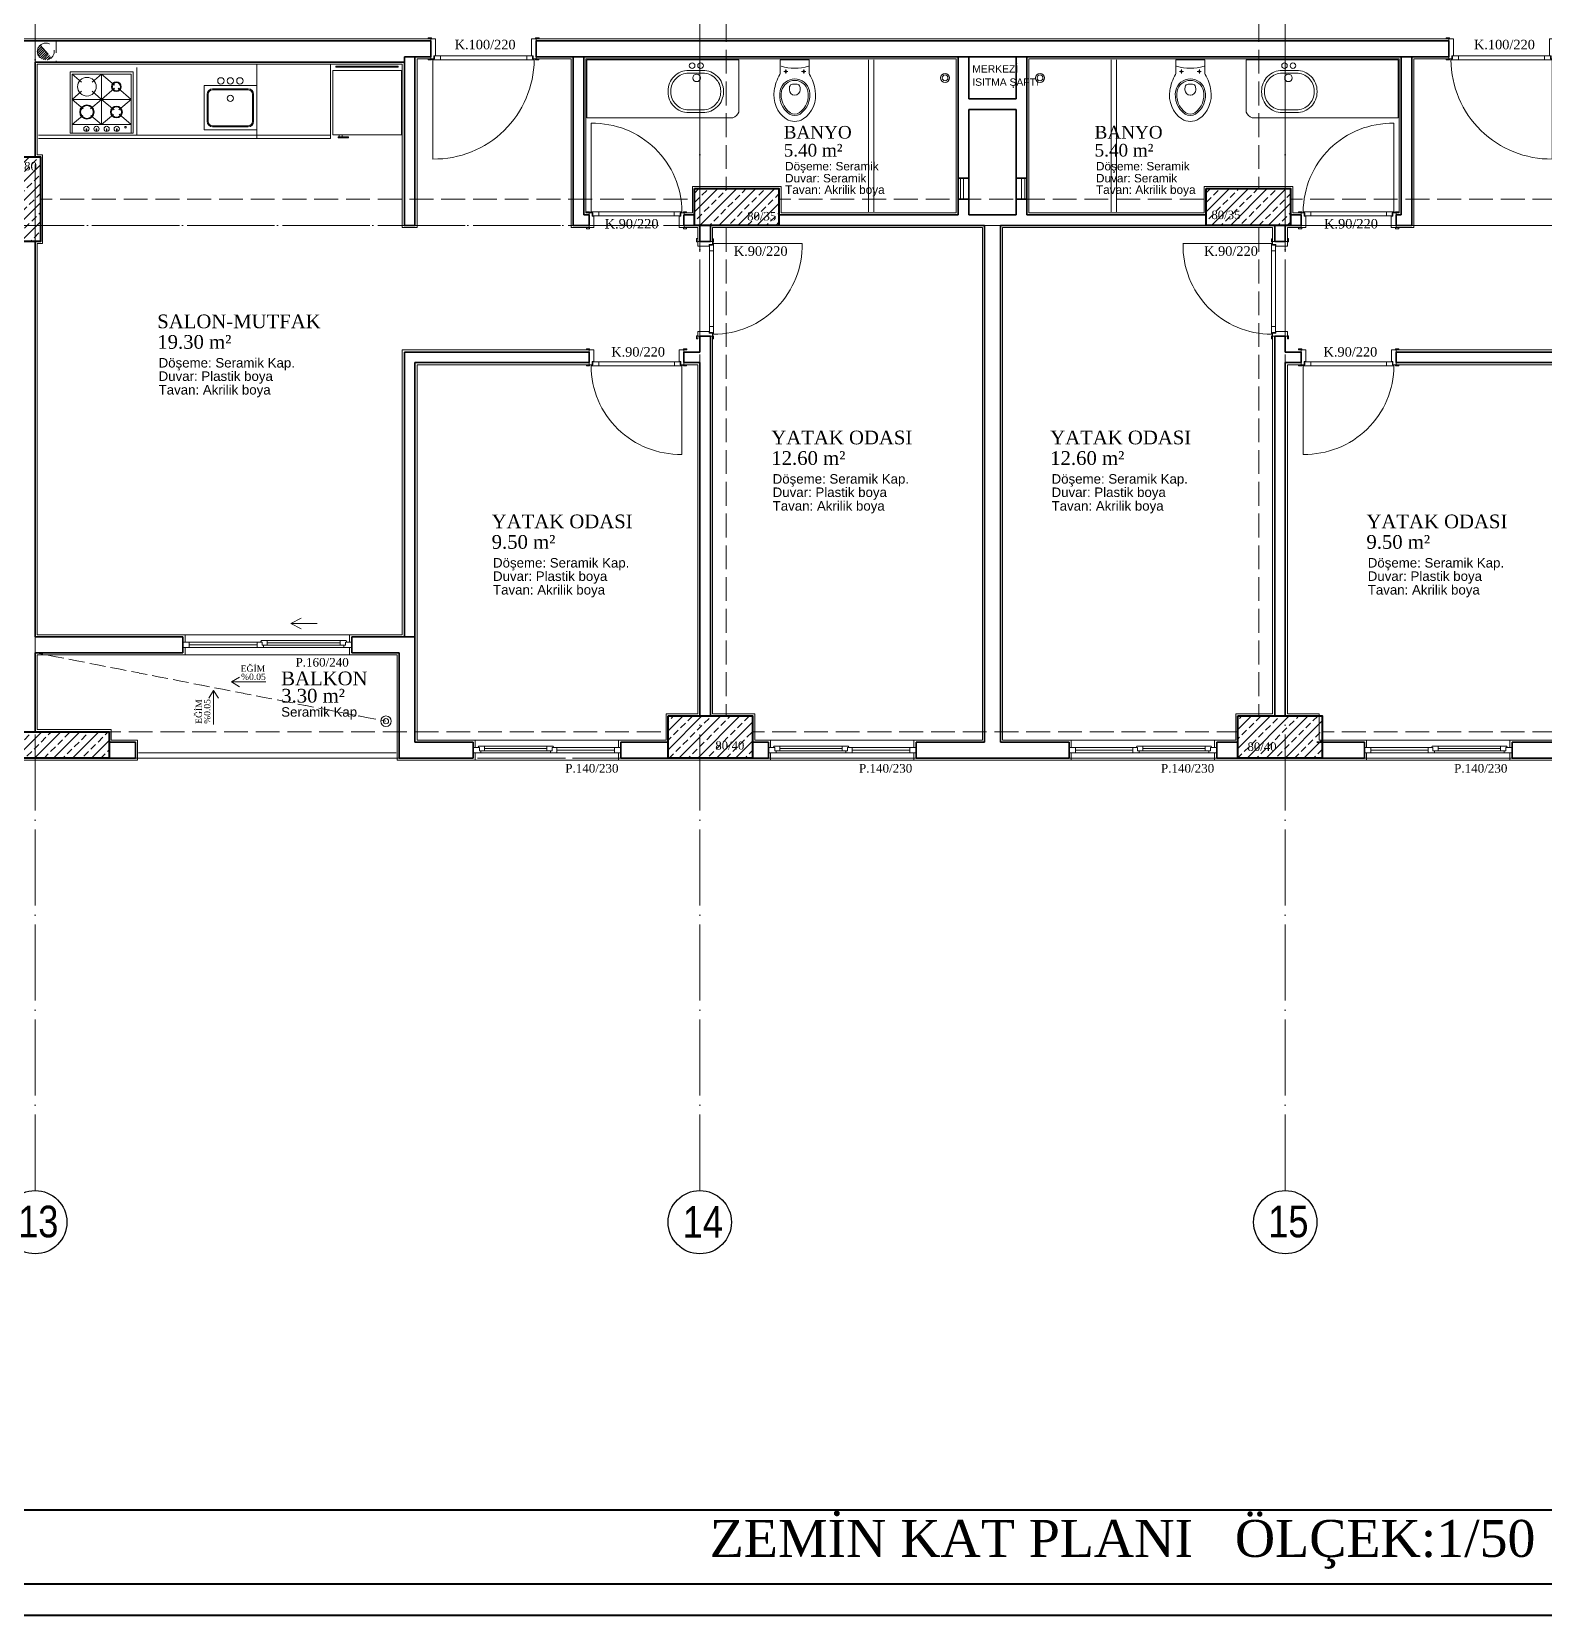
# Model space of a CAD drawing. Header units: millimetres. Extents: x 11587 to 81192, y -36083 to -25300.
# Drawn here: x 28588 to 30022, y -36083 to -34581 of the extents above; entities that cross this region are included whole.
import ezdxf

# ---------------------------------------------------------------- set-up
doc = ezdxf.new("R2010")
doc.units = ezdxf.units.MM
doc.linetypes.add('AKS', pattern=[30, 24, -3, 0, -3])
doc.linetypes.add('IZDUSUM1', pattern=[20, 7.5, -5, 7.5, 0])
for name, color, linetype, lineweight in [('rtm-aks balon', 20, 'Continuous', 25), ('rtm-aks balon yazı', 7, 'Continuous', 20), ('rtm-aks yeni', 7, 'AKS', 20), ('rtm-antet yazı-03', 233, 'Continuous', 30), ('rtm-antet-02', 140, 'Continuous', 40), ('rtm-cam', 141, 'Continuous', 9), ('rtm-duv tugla', 22, 'Continuous', 35), ('rtm-izdusum-üst ince', 8, 'IZDUSUM1', 5), ('rtm-kapı-ahsap', 35, 'Continuous', 13), ('rtm-mhl-yazı-adı', 150, 'Continuous', 30), ('rtm-mhl-yazı-m2', 7, 'Continuous', 20), ('rtm-mhl-yazı-malzeme', 253, 'Continuous', 13), ('rtm-pen-ahsap', 35, 'Continuous', 13), ('rtm-plan katmanı-05', 205, 'Continuous', 20), ('rtm-plan katmanı-07', 135, 'Continuous', 9), ('rtm-sembol ok', 7, 'Continuous', 20), ('rtm-sıva', 252, 'Continuous', 15), ('rtm-tarama-betonarme', 51, 'Continuous', 15), ('rtm-tas_betonarme', 50, 'Continuous', 40), ('rtm-tefris vitrifiye', 9, 'Continuous', 9)]:
    doc.layers.add(name, color=color, linetype=linetype, lineweight=lineweight)
doc.styles.add('A', font='times.ttf', dxfattribs={"height": 20})
doc.styles.add('AKSYAZI', font='ARIALN.TTF')
doc.styles.add('ARIAL', font='times.ttf')
doc.styles.get("Standard").update_dxf_attribs({"font": 'arial.ttf'})
doc.styles.add('VAZ-OLCU', font='times.ttf', dxfattribs={"height": 60})
pattern_1 = [(45, (1835.655, 20162.28), (-8.980256, 8.980256), []), (45, (1844.636, 20162.28), (-8.980256, 8.980256), [6.35, -3.175])]

# ---------------------------------------------------------------- blocks, each defined once
blk = doc.blocks.new('ABLOKKİRİŞ2')
at = {"layer": 'rtm-izdusum-üst ince', "ltscale": 1.5}
for points in [[(27385.5, -54892.4), (27385.5, -54482.4)], [(27410.5, -54892.4), (27410.5, -54482.4)], [(27915.5, -54892.4), (27915.5, -54482.4)], [(27940.5, -54892.4), (27940.5, -54482.4)], [(26755.5, -54862.4), (26755.5, -54512.4)], [(26760.5, -54902.4), (27380.5, -54902.4)], [(27460.5, -54902.4), (27865.5, -54902.4)], [(27945.5, -54902.4), (28565.5, -54902.4)], [(26760.5, -54927.4), (27380.5, -54927.4)], [(27385.5, -55392.4), (27385.5, -54927.4)], [(27410.5, -55392.4), (27410.5, -54927.4)], [(27460.5, -54927.4), (27865.5, -54927.4)], [(27915.5, -55392.4), (27915.5, -54927.4)], [(27940.5, -55392.4), (27940.5, -54927.4)], [(27945.5, -54927.4), (28565.5, -54927.4)], [(26755.5, -55407.4), (26755.5, -54942.4)], [(26825.5, -55407.4), (27355.5, -55407.4)], [(27435.5, -55407.4), (27895.5, -55407.4)], [(27975.5, -55407.4), (28500.5, -55407.4)], [(26825.5, -55432.4), (27355.5, -55432.4)], [(27435.5, -55432.4), (27895.5, -55432.4)], [(27975.5, -55432.4), (28500.5, -55432.4)]]:
    blk.add_lwpolyline(points, dxfattribs=at)
blk = doc.blocks.new('rty')
at = {"layer": 'rtm-kapı-ahsap'}
for p, q in [((-58244.9, -62700.3), (-58243.8, -62700.3)), ((-58244.9, -62703.4), (-58244.9, -62700.3)), ((-58243.8, -62703.4), (-58244.9, -62703.4)), ((-58243.8, -62700.3), (-58243.8, -62703.4)), ((-58243.8, -62707.4), (-58243.8, -62702.9)), ((-58229.8, -62702.9), (-58243.8, -62702.9)), ((-58232.8, -62705.9), (-58232.8, -62707.4)), ((-58229.8, -62705.9), (-58232.8, -62705.9)), ((-58229.8, -62700.4), (-58229.8, -62703.4)), ((-58228.8, -62700.4), (-58229.8, -62700.4)), ((-58229.8, -62702.9), (-58229.8, -62705.9)), ((-58229.8, -62703.4), (-58228.8, -62703.4)), ((-58229.8, -62704.9), (-58228.8, -62704.9)), ((-58229.7, -62706.4), (-58229.7, -62704.9)), ((-58228.8, -62703.4), (-58228.8, -62700.4)), ((-58228.8, -62790.9), (-58228.8, -62704.9)), ((-58144.8, -62704.9), (-58228.8, -62704.9)), ((-58232.8, -62707.4), (-58243.8, -62707.4)), ((-58232.6, -62706.4), (-58232.6, -62789.4)), ((-58232.6, -62706.4), (-58229.7, -62706.4)), ((-58228.8, -62712), (-58232.6, -62712)), ((-58243.8, -62792.3), (-58244.9, -62792.3)), ((-58244.9, -62792.3), (-58244.9, -62795.4)), ((-58244.9, -62795.4), (-58243.8, -62795.4)), ((-58243.8, -62788.4), (-58243.8, -62792.9)), ((-58232.8, -62788.4), (-58243.8, -62788.4)), ((-58243.8, -62795.4), (-58243.8, -62792.3)), ((-58229.8, -62792.9), (-58243.8, -62792.9)), ((-58232.8, -62789.9), (-58232.8, -62788.4)), ((-58229.8, -62789.9), (-58232.8, -62789.9)), ((-58228.8, -62783.7), (-58232.6, -62783.7)), ((-58232.6, -62789.4), (-58229.7, -62789.4)), ((-58229.8, -62792.9), (-58229.8, -62789.9)), ((-58229.8, -62790.9), (-58228.8, -62790.9)), ((-58229.8, -62795.4), (-58229.8, -62792.3)), ((-58229.8, -62792.3), (-58228.8, -62792.3)), ((-58228.8, -62795.4), (-58229.8, -62795.4)), ((-58229.7, -62789.4), (-58229.7, -62790.9)), ((-58228.8, -62792.3), (-58228.8, -62795.4))]:
    blk.add_line(p, q, dxfattribs=at)
at = {"layer": 'rtm-kapı-ahsap', "const_width": 0.392}
blk.add_lwpolyline([(-58229.2, -62703.9, 1), (-58229.2, -62704.5, 1)], format="xyb", close=True, dxfattribs=at)
at = {"layer": 'rtm-kapı-ahsap'}
blk.add_arc((-58229.1, -62706.6), 84.3, 270.2011, 1.1472, dxfattribs=at)
blk = doc.blocks.new('K-100')
at = {"layer": 'rtm-kapı-ahsap'}
for p, q in [((-34308.1, -13702.2), (-34307, -13702.2)), ((-34308.1, -13705.4), (-34308.1, -13702.2)), ((-34307, -13705.4), (-34308.1, -13705.4)), ((-34307, -13702.2), (-34307, -13705.4)), ((-34307, -13709.3), (-34307, -13704.8)), ((-34288, -13704.8), (-34307, -13704.8)), ((-34291, -13709.3), (-34307, -13709.3)), ((-34288, -13707.8), (-34291, -13707.8)), ((-34291, -13707.8), (-34291, -13709.3)), ((-34290.8, -13801.3), (-34290.8, -13708.3)), ((-34290.8, -13708.3), (-34287.9, -13708.3)), ((-34288, -13702.3), (-34288, -13705.4)), ((-34287, -13702.3), (-34288, -13702.3)), ((-34288, -13704.8), (-34288, -13707.8)), ((-34288, -13705.4), (-34287, -13705.4)), ((-34288, -13706.8), (-34287, -13706.8)), ((-34287.9, -13708.3), (-34287.9, -13706.8)), ((-34287, -13705.4), (-34287, -13702.3)), ((-34287, -13706.8), (-34287, -13802.8)), ((-34287, -13713.9), (-34290.8, -13713.9)), ((-34287, -13795.6), (-34290.8, -13795.6)), ((-34307, -13804.2), (-34308.1, -13804.2)), ((-34308.1, -13804.2), (-34308.1, -13807.3)), ((-34308.1, -13807.3), (-34307, -13807.3)), ((-34307, -13800.3), (-34307, -13804.8)), ((-34291, -13800.3), (-34307, -13800.3)), ((-34307, -13807.3), (-34307, -13804.2)), ((-34288, -13804.8), (-34307, -13804.8)), ((-34291, -13801.8), (-34291, -13800.3)), ((-34288, -13801.8), (-34291, -13801.8)), ((-34290.8, -13801.3), (-34287.9, -13801.3)), ((-34288, -13804.8), (-34288, -13801.8)), ((-34288, -13802.8), (-34287, -13802.8)), ((-34288, -13807.3), (-34288, -13804.2)), ((-34288, -13804.2), (-34287, -13804.2)), ((-34287, -13807.3), (-34288, -13807.3)), ((-34287.9, -13801.3), (-34287.9, -13802.8)), ((-34193, -13802.8), (-34287, -13802.8)), ((-34287, -13804.2), (-34287, -13807.3))]:
    blk.add_line(p, q, dxfattribs=at)
at = {"layer": 'rtm-kapı-ahsap', "const_width": 0.392}
blk.add_lwpolyline([(-34287.4, -13803.7, -1), (-34287.4, -13803.1, -1)], format="xyb", close=True, dxfattribs=at)
at = {"layer": 'rtm-kapı-ahsap'}
blk.add_arc((-34287.9, -13801.7), 94.9, 359.3332, 89.4605, dxfattribs=at)

msp = doc.modelspace()

# ---------------------------------------------------------------- hatches: boundary and pattern name
at = {"layer": 'rtm-izdusum-üst ince', "ltscale": 1.5}
h = msp.add_hatch(dxfattribs=at)
h.set_pattern_fill('ANSI31', color=256, scale=0.5, angle=180, style=0)
h.set_pattern_definition([(225, (29365.5832, -34440.134), (1.122532, -1.122532), [])])
edge = h.paths.add_edge_path()
edge.add_arc((28601.19, -34600.13), 8, 132.76259, 312.76259)
edge.add_line((28606.62, -34606.01), (28595.76, -34594.26))
at = {"layer": 'rtm-tarama-betonarme'}
h = msp.add_hatch(dxfattribs=at)
h.set_pattern_fill('ANSI33', color=256, scale=2, style=0)
h.set_pattern_definition(pattern_1)
h.paths.add_polyline_path([(28561.19, -34780.13), (28561.19, -34700.13), (28596.19, -34700.13), (28596.19, -34780.13)])
h = msp.add_hatch(dxfattribs=at)
h.set_pattern_fill('ANSI33', color=256, scale=2, style=0)
h.set_pattern_definition(pattern_1)
h.paths.add_polyline_path([(29216.19, -34730.13), (29296.19, -34730.13), (29296.19, -34765.13), (29216.19, -34765.13)])
h = msp.add_hatch(dxfattribs=at)
h.set_pattern_fill('ANSI33', color=256, scale=2, style=0)
h.set_pattern_definition(pattern_1)
h.paths.add_polyline_path([(29781.19, -34765.13), (29701.19, -34765.13), (29701.19, -34730.13), (29781.19, -34730.13)])
h = msp.add_hatch(dxfattribs=at)
h.set_pattern_fill('ANSI33', color=256, scale=2, style=0)
h.set_pattern_definition(pattern_1)
h.paths.add_polyline_path([(29191.19, -35270.13), (29191.19, -35230.13), (29271.19, -35230.13), (29271.19, -35270.13)])
h = msp.add_hatch(dxfattribs=at)
h.set_pattern_fill('ANSI33', color=256, scale=2, style=0)
h.set_pattern_definition(pattern_1)
h.paths.add_polyline_path([(29731.19, -35270.13), (29731.19, -35230.13), (29811.19, -35230.13), (29811.19, -35270.13)])
h = msp.add_hatch(dxfattribs=at)
h.set_pattern_fill('ANSI33', color=256, scale=2, style=0)
h.set_pattern_definition(pattern_1)
h.paths.add_polyline_path([(28511.19, -35245.13), (28661.19, -35245.13), (28661.19, -35270.13), (28511.19, -35270.13)])

# ---------------------------------------------------------------- linework, layer by layer
at = {"layer": 'rtm-aks balon'}
for centre in [(28591.19, -35710.13), (29221.19, -35710.13), (29776.19, -35710.13)]:
    msp.add_circle(centre, 30, dxfattribs=at)
at = {"layer": 'rtm-aks yeni', "ltscale": 3}
for p, q in [((28591.19, -35680.13), (28591.19, -33480.13)), ((29221.19, -35680.13), (29221.19, -33480.13)), ((29776.19, -35680.13), (29776.19, -33480.13)), ((25316.19, -34765.13), (33681.19, -34765.13)), ((25316.19, -35270.13), (33681.19, -35270.13))]:
    msp.add_line(p, q, dxfattribs=at)
at = {"layer": 'rtm-antet-02'}
for points in [[(25171.61, -31582.89), (25171.61, -36082.89), (33826.61, -36082.89), (33826.61, -31582.89), (25171.61, -31582.89)], [(25201.61, -35982.89), (33796.61, -35982.89)]]:
    msp.add_lwpolyline(points, dxfattribs=at)
msp.add_lwpolyline([(25201.61, -31612.89), (25201.61, -36052.89), (33796.61, -36052.89), (33796.61, -31612.89)], close=True, dxfattribs=at)
at = {"layer": 'rtm-cam'}
for p, q in [((28801.69, -35162.63), (28737.19, -35162.63)), ((28880.19, -35160.88), (28811.19, -35160.88)), ((29017.19, -35260.88), (29076.19, -35260.88)), ((29085.69, -35262.63), (29140.19, -35262.63)), ((29297.19, -35260.88), (29356.19, -35260.88)), ((29365.69, -35262.63), (29420.19, -35262.63)), ((29631.69, -35262.63), (29577.19, -35262.63)), ((29700.19, -35260.88), (29641.19, -35260.88)), ((29911.69, -35262.63), (29857.19, -35262.63)), ((29980.19, -35260.88), (29921.19, -35260.88))]:
    msp.add_line(p, q, dxfattribs=at)
at = {"layer": 'rtm-duv tugla'}
for points in [[(28966.19, -34590.13), (28201.19, -34590.13)], [(28966.19, -34605.13), (28966.19, -34590.13)], [(29931.19, -34590.13), (29066.19, -34590.13)], [(29066.19, -34605.13), (29066.19, -34590.13)], [(29931.19, -34605.13), (29931.19, -34590.13)], [(28591.19, -34700.13), (28591.19, -34610.13)], [(28941.19, -34610.13), (28591.19, -34610.13)], [(28941.19, -34605.13), (28966.19, -34605.13)], [(28941.19, -34605.13), (28941.19, -34765.13), (28951.19, -34765.13), (28951.19, -34605.13)], [(29931.19, -34605.13), (29066.19, -34605.13)], [(29101.19, -34765.13), (29101.19, -34605.13)], [(29111.19, -34755.13), (29111.19, -34605.13)], [(29466.19, -34605.13), (29466.19, -34755.13)], [(29476.19, -34605.13), (29476.19, -34645.13)], [(29521.19, -34605.13), (29521.19, -34645.13)], [(29531.19, -34605.13), (29531.19, -34755.13)], [(29886.19, -34755.13), (29886.19, -34605.13)], [(29896.19, -34765.13), (29896.19, -34605.13)], [(29476.19, -34645.13), (29521.19, -34645.13)], [(29476.19, -34655.13), (29521.19, -34655.13)], [(29476.19, -34655.13), (29476.19, -34755.13)], [(29521.19, -34655.13), (29521.19, -34755.13)], [(29466.19, -34720.13), (29476.19, -34720.13)], [(29521.19, -34720.13), (29531.19, -34720.13)], [(29466.19, -34740.13), (29476.19, -34740.13)], [(29521.19, -34740.13), (29531.19, -34740.13)], [(29116.19, -34755.13), (29111.19, -34755.13)], [(29116.19, -34755.13), (29116.19, -34765.13)], [(29216.19, -34755.13), (29206.19, -34755.13)], [(29206.19, -34755.13), (29206.19, -34765.13)], [(29466.19, -34755.13), (29296.19, -34755.13)], [(29521.19, -34755.13), (29476.19, -34755.13)], [(29531.19, -34755.13), (29701.19, -34755.13)], [(29781.19, -34755.13), (29791.19, -34755.13)], [(29791.19, -34755.13), (29791.19, -34765.13)], [(29881.19, -34755.13), (29886.19, -34755.13)], [(29881.19, -34755.13), (29881.19, -34765.13)], [(29116.19, -34765.13), (29101.19, -34765.13)], [(29216.19, -34765.13), (29206.19, -34765.13)], [(29221.19, -34765.13), (29221.19, -34780.13)], [(29231.19, -34765.13), (29231.19, -34780.13)], [(29491.19, -34765.13), (29296.19, -34765.13)], [(29491.19, -34765.13), (29491.19, -35255.13)], [(29506.19, -34765.13), (29506.19, -35255.13)], [(29506.19, -34765.13), (29701.19, -34765.13)], [(29766.19, -34765.13), (29766.19, -34780.13)], [(29776.19, -34765.13), (29776.19, -34780.13)], [(29781.19, -34765.13), (29791.19, -34765.13)], [(29881.19, -34765.13), (29896.19, -34765.13)], [(28591.19, -35155.13), (28591.19, -34780.13)], [(29221.19, -34780.13), (29231.19, -34780.13)], [(29776.19, -34780.13), (29766.19, -34780.13)], [(29221.19, -34870.13), (29221.19, -34885.13)], [(29221.19, -34870.13), (29231.19, -34870.13)], [(29231.19, -34870.13), (29231.19, -35230.13)], [(29766.19, -34870.13), (29766.19, -35230.13)], [(29776.19, -34870.13), (29766.19, -34870.13)], [(29776.19, -34870.13), (29776.19, -34885.13)], [(29116.19, -34885.13), (28941.19, -34885.13)], [(28941.19, -35155.13), (28941.19, -34885.13)], [(29116.19, -34895.13), (28951.19, -34895.13)], [(28951.19, -35155.13), (28951.19, -34895.13)], [(29116.19, -34885.13), (29116.19, -34895.13)], [(29221.19, -34885.13), (29206.19, -34885.13)], [(29206.19, -34885.13), (29206.19, -34895.13)], [(29221.19, -34895.13), (29206.19, -34895.13)], [(29221.19, -34895.13), (29221.19, -35230.13)], [(29776.19, -34885.13), (29791.19, -34885.13)], [(29776.19, -34895.13), (29776.19, -35230.13)], [(29776.19, -34895.13), (29791.19, -34895.13)], [(29791.19, -34885.13), (29791.19, -34895.13)], [(29881.19, -34885.13), (30056.19, -34885.13)], [(29881.19, -34885.13), (29881.19, -34895.13)], [(29881.19, -34895.13), (30046.19, -34895.13)], [(28591.19, -35155.13), (28731.19, -35155.13)], [(28731.19, -35170.13), (28731.19, -35155.13)], [(28891.19, -35155.13), (28951.19, -35155.13)], [(28891.19, -35170.13), (28891.19, -35155.13)], [(28951.19, -35155.13), (28951.19, -35255.13)], [(28591.19, -35245.13), (28591.19, -35170.13)], [(28591.19, -35170.13), (28731.19, -35170.13)], [(28891.19, -35170.13), (28936.19, -35170.13)], [(28936.19, -35170.13), (28936.19, -35270.13)], [(28661.19, -35255.13), (28686.19, -35255.13)], [(28686.19, -35270.13), (28686.19, -35255.13)], [(28951.19, -35255.13), (29006.19, -35255.13)], [(29006.19, -35255.13), (29006.19, -35270.13)], [(29146.19, -35255.13), (29146.19, -35270.13)], [(29146.19, -35255.13), (29191.19, -35255.13)], [(29271.19, -35255.13), (29286.19, -35255.13)], [(29286.19, -35255.13), (29286.19, -35270.13)], [(29426.19, -35255.13), (29491.19, -35255.13)], [(29426.19, -35255.13), (29426.19, -35270.13)], [(29506.19, -35255.13), (29571.19, -35255.13)], [(29571.19, -35255.13), (29571.19, -35270.13)], [(29711.19, -35255.13), (29711.19, -35270.13)], [(29731.19, -35255.13), (29711.19, -35255.13)], [(29851.19, -35255.13), (29806.19, -35255.13)], [(29851.19, -35255.13), (29851.19, -35270.13)], [(29991.19, -35255.13), (29991.19, -35270.13)], [(30046.19, -35255.13), (29991.19, -35255.13)], [(28661.19, -35270.13), (28686.19, -35270.13)], [(28936.19, -35270.13), (29006.19, -35270.13)], [(29146.19, -35270.13), (29191.19, -35270.13)], [(29271.19, -35270.13), (29286.19, -35270.13)], [(29426.19, -35270.13), (29571.19, -35270.13)], [(29731.19, -35270.13), (29711.19, -35270.13)], [(29851.19, -35270.13), (29806.19, -35270.13)], [(30061.19, -35270.13), (29991.19, -35270.13)]]:
    msp.add_lwpolyline(points, dxfattribs=at)
at = {"layer": 'rtm-izdusum-üst ince', "ltscale": 1.5}
for points in [[(28591.19, -34610.13), (28591.19, -34590.13), (28611.19, -34590.13), (28611.19, -34610.13), (28591.19, -34610.13)], [(28595.76, -34594.26), (28606.62, -34606.01)]]:
    msp.add_lwpolyline(points, dxfattribs=at)
at = {"layer": 'rtm-izdusum-üst ince'}
msp.add_lwpolyline([(28591.19, -35170.13), (28923.69, -35235.13)], dxfattribs=at)
at = {"layer": 'rtm-izdusum-üst ince', "ltscale": 1.5}
msp.add_circle((28601.19, -34600.13), 8, dxfattribs=at)
at = {"layer": 'rtm-kapı-ahsap'}
for points in [[(29468.19, -34720.13), (29468.19, -34740.13)], [(29471.19, -34720.13), (29471.19, -34740.13)], [(29526.19, -34720.13), (29526.19, -34740.13)], [(29529.19, -34720.13), (29529.19, -34740.13)]]:
    msp.add_lwpolyline(points, dxfattribs=at)
at = {"layer": 'rtm-pen-ahsap'}
for p, q in [((28731.19, -35160.13), (28737.19, -35160.13)), ((28800.19, -35165.13), (28731.19, -35165.13)), ((28742.19, -35160.13), (28736.56, -35160.13)), ((28737.19, -35165.13), (28737.19, -35160.13)), ((28742.19, -35160.13), (28801.69, -35160.13)), ((28800.19, -35165.13), (28807.69, -35165.13)), ((28806.19, -35160.13), (28801.69, -35160.13)), ((28801.69, -35165.13), (28801.69, -35160.13)), ((28805.56, -35158.63), (28811.19, -35158.63)), ((28806.19, -35163.13), (28806.19, -35160.13)), ((28806.19, -35163.13), (28811.19, -35163.13)), ((28807.69, -35163.13), (28807.69, -35165.13)), ((28811.19, -35158.63), (28880.19, -35158.63)), ((28811.19, -35163.13), (28811.19, -35158.63)), ((28811.19, -35163.13), (28880.19, -35163.13)), ((28885.83, -35158.63), (28880.19, -35158.63)), ((28880.19, -35163.13), (28880.19, -35158.63)), ((28885.19, -35163.13), (28880.19, -35163.13)), ((28883.69, -35165.13), (28883.69, -35163.13)), ((28883.69, -35165.13), (28891.19, -35165.13)), ((28891.19, -35160.13), (28885.19, -35160.13)), ((28885.19, -35163.13), (28885.19, -35160.13)), ((29006.19, -35260.13), (29012.19, -35260.13)), ((29013.69, -35265.13), (29006.19, -35265.13)), ((29011.56, -35258.63), (29017.19, -35258.63)), ((29012.19, -35263.13), (29012.19, -35260.13)), ((29012.19, -35263.13), (29017.19, -35263.13)), ((29013.69, -35265.13), (29013.69, -35263.13)), ((29076.19, -35258.63), (29017.19, -35258.63)), ((29017.19, -35263.13), (29017.19, -35258.63)), ((29076.19, -35263.13), (29017.19, -35263.13)), ((29081.83, -35258.63), (29076.19, -35258.63)), ((29076.19, -35263.13), (29076.19, -35258.63)), ((29081.19, -35263.13), (29076.19, -35263.13)), ((29079.69, -35263.13), (29079.69, -35265.13)), ((29087.19, -35265.13), (29079.69, -35265.13)), ((29081.19, -35260.13), (29085.69, -35260.13)), ((29081.19, -35263.13), (29081.19, -35260.13)), ((29135.19, -35260.13), (29085.69, -35260.13)), ((29085.69, -35265.13), (29085.69, -35260.13)), ((29087.19, -35265.13), (29146.19, -35265.13)), ((29135.19, -35260.13), (29140.83, -35260.13)), ((29140.19, -35265.13), (29140.19, -35260.13)), ((29146.19, -35260.13), (29140.19, -35260.13)), ((29286.19, -35260.13), (29292.19, -35260.13)), ((29293.69, -35265.13), (29286.19, -35265.13)), ((29291.56, -35258.63), (29297.19, -35258.63)), ((29292.19, -35263.13), (29292.19, -35260.13)), ((29292.19, -35263.13), (29297.19, -35263.13)), ((29293.69, -35265.13), (29293.69, -35263.13)), ((29356.19, -35258.63), (29297.19, -35258.63)), ((29297.19, -35263.13), (29297.19, -35258.63)), ((29356.19, -35263.13), (29297.19, -35263.13)), ((29361.83, -35258.63), (29356.19, -35258.63)), ((29356.19, -35263.13), (29356.19, -35258.63)), ((29361.19, -35263.13), (29356.19, -35263.13)), ((29359.69, -35263.13), (29359.69, -35265.13)), ((29367.19, -35265.13), (29359.69, -35265.13)), ((29361.19, -35260.13), (29365.69, -35260.13)), ((29361.19, -35263.13), (29361.19, -35260.13)), ((29415.19, -35260.13), (29365.69, -35260.13)), ((29365.69, -35265.13), (29365.69, -35260.13)), ((29367.19, -35265.13), (29426.19, -35265.13)), ((29415.19, -35260.13), (29420.83, -35260.13)), ((29420.19, -35265.13), (29420.19, -35260.13)), ((29426.19, -35260.13), (29420.19, -35260.13)), ((29571.19, -35260.13), (29577.19, -35260.13)), ((29630.19, -35265.13), (29571.19, -35265.13)), ((29582.19, -35260.13), (29576.56, -35260.13)), ((29577.19, -35265.13), (29577.19, -35260.13)), ((29582.19, -35260.13), (29631.69, -35260.13)), ((29630.19, -35265.13), (29637.69, -35265.13)), ((29636.19, -35260.13), (29631.69, -35260.13)), ((29631.69, -35265.13), (29631.69, -35260.13)), ((29635.56, -35258.63), (29641.19, -35258.63)), ((29636.19, -35263.13), (29636.19, -35260.13)), ((29636.19, -35263.13), (29641.19, -35263.13)), ((29637.69, -35263.13), (29637.69, -35265.13)), ((29641.19, -35258.63), (29700.19, -35258.63)), ((29641.19, -35263.13), (29641.19, -35258.63)), ((29641.19, -35263.13), (29700.19, -35263.13)), ((29705.83, -35258.63), (29700.19, -35258.63)), ((29700.19, -35263.13), (29700.19, -35258.63)), ((29705.19, -35263.13), (29700.19, -35263.13)), ((29703.69, -35265.13), (29703.69, -35263.13)), ((29703.69, -35265.13), (29711.19, -35265.13)), ((29711.19, -35260.13), (29705.19, -35260.13)), ((29705.19, -35263.13), (29705.19, -35260.13)), ((29851.19, -35260.13), (29857.19, -35260.13)), ((29910.19, -35265.13), (29851.19, -35265.13)), ((29862.19, -35260.13), (29856.56, -35260.13)), ((29857.19, -35265.13), (29857.19, -35260.13)), ((29862.19, -35260.13), (29911.69, -35260.13)), ((29910.19, -35265.13), (29917.69, -35265.13)), ((29916.19, -35260.13), (29911.69, -35260.13)), ((29911.69, -35265.13), (29911.69, -35260.13)), ((29915.56, -35258.63), (29921.19, -35258.63)), ((29916.19, -35263.13), (29916.19, -35260.13)), ((29916.19, -35263.13), (29921.19, -35263.13)), ((29917.69, -35263.13), (29917.69, -35265.13)), ((29921.19, -35258.63), (29980.19, -35258.63)), ((29921.19, -35263.13), (29921.19, -35258.63)), ((29921.19, -35263.13), (29980.19, -35263.13)), ((29985.83, -35258.63), (29980.19, -35258.63)), ((29980.19, -35263.13), (29980.19, -35258.63)), ((29985.19, -35263.13), (29980.19, -35263.13)), ((29983.69, -35265.13), (29983.69, -35263.13)), ((29983.69, -35265.13), (29991.19, -35265.13)), ((29991.19, -35260.13), (29985.19, -35260.13)), ((29985.19, -35263.13), (29985.19, -35260.13))]:
    msp.add_line(p, q, dxfattribs=at)
for points in [[(28805.56, -35158.63), (28804.69, -35160.13)], [(28885.83, -35158.63), (28886.69, -35160.13)], [(29011.56, -35258.63), (29010.69, -35260.13)], [(29081.83, -35258.63), (29082.69, -35260.13)], [(29291.56, -35258.63), (29290.69, -35260.13)], [(29361.83, -35258.63), (29362.69, -35260.13)], [(29635.56, -35258.63), (29634.69, -35260.13)], [(29705.83, -35258.63), (29706.69, -35260.13)], [(29915.56, -35258.63), (29914.69, -35260.13)], [(29985.83, -35258.63), (29986.69, -35260.13)]]:
    msp.add_lwpolyline(points, dxfattribs=at)
at = {"layer": 'rtm-plan katmanı-05', "ltscale": 0.6}
for points in [[(28733.19, -35153.13), (28889.19, -35153.13)], [(28733.19, -35172.13), (28889.19, -35172.13)], [(29144.19, -35253.13), (29008.19, -35253.13)], [(29424.19, -35253.13), (29288.19, -35253.13)], [(29573.19, -35253.13), (29709.19, -35253.13)], [(29853.19, -35253.13), (29989.19, -35253.13)], [(29144.19, -35272.13), (29008.19, -35272.13)], [(29424.19, -35272.13), (29288.19, -35272.13)], [(29573.19, -35272.13), (29709.19, -35272.13)], [(29853.19, -35272.13), (29989.19, -35272.13)]]:
    msp.add_lwpolyline(points, dxfattribs=at)
at = {"layer": 'rtm-plan katmanı-05'}
for points in [[(28689.19, -35265.13), (28933.19, -35265.13)], [(28689.19, -35270.13), (28933.19, -35270.13)]]:
    msp.add_lwpolyline(points, dxfattribs=at)
for radius in [5, 2.5]:
    msp.add_circle((28923.69, -35235.13), radius, dxfattribs=at)
at = {"layer": 'rtm-plan katmanı-07'}
for points in [[(28807.69, -35165.13), (28883.69, -35165.13)], [(29079.69, -35265.13), (29013.69, -35265.13)], [(29359.69, -35265.13), (29293.69, -35265.13)], [(29637.69, -35265.13), (29703.69, -35265.13)], [(29917.69, -35265.13), (29983.69, -35265.13)]]:
    msp.add_lwpolyline(points, dxfattribs=at)
at = {"layer": 'rtm-sembol ok'}
for points in [[(28833.44, -35142.45), (28843.44, -35137.45)], [(28858.44, -35142.45), (28833.44, -35142.45)], [(28833.44, -35142.45), (28843.44, -35147.45)], [(28777.39, -35197.92), (28784.79, -35193.25)], [(28760.28, -35205.87), (28755.61, -35213.27)], [(28760.28, -35238.2), (28760.28, -35205.87)], [(28760.28, -35205.87), (28764.95, -35213.27)], [(28809.71, -35197.92), (28777.39, -35197.92)], [(28777.39, -35197.92), (28784.79, -35202.59)]]:
    msp.add_lwpolyline(points, dxfattribs=at)
at = {"layer": 'rtm-sıva'}
for points in [[(28966.19, -34588.13), (28201.19, -34588.13)], [(29931.19, -34588.13), (29066.19, -34588.13)], [(28733.19, -35160.13), (28733.19, -35153.13), (28593.19, -35153.13), (28593.19, -34782.13), (28598.19, -34782.13), (28598.19, -34698.13), (28593.19, -34698.13), (28593.19, -34612.13), (28939.19, -34612.13), (28939.19, -34767.13), (28953.19, -34767.13), (28953.19, -34607.13), (28966.19, -34607.13)], [(29066.19, -34607.13), (29099.19, -34607.13), (29099.19, -34767.13), (29116.19, -34767.13)], [(29116.19, -34753.13), (29113.19, -34753.13), (29113.19, -34607.13), (29464.19, -34607.13), (29464.19, -34753.13), (29298.19, -34753.13), (29298.19, -34728.13), (29214.19, -34728.13), (29214.19, -34753.13), (29206.19, -34753.13)], [(29881.19, -34753.13), (29884.19, -34753.13), (29884.19, -34607.13), (29533.19, -34607.13), (29533.19, -34753.13), (29699.19, -34753.13), (29699.19, -34728.13), (29783.19, -34728.13), (29783.19, -34753.13), (29791.19, -34753.13)], [(29931.19, -34607.13), (29898.19, -34607.13), (29898.19, -34767.13), (29881.19, -34767.13)], [(29206.19, -34767.13), (29219.19, -34767.13), (29219.19, -34780.13)], [(29233.19, -34780.13), (29233.19, -34767.13), (29489.19, -34767.13), (29489.19, -35253.13), (29424.19, -35253.13), (29424.19, -35260.13)], [(29764.19, -34780.13), (29764.19, -34767.13), (29508.19, -34767.13), (29508.19, -35253.13), (29573.19, -35253.13), (29573.19, -35260.13)], [(29791.19, -34767.13), (29778.19, -34767.13), (29778.19, -34780.13)], [(29221.19, -34870.13), (29221.19, -34885.13), (29206.19, -34885.13)], [(29288.19, -35260.13), (29288.19, -35253.13), (29273.19, -35253.13), (29273.19, -35228.13), (29233.19, -35228.13), (29233.19, -34870.13)], [(29709.19, -35260.13), (29709.19, -35253.13), (29729.19, -35253.13), (29729.19, -35228.13), (29764.19, -35228.13), (29764.19, -34870.13)], [(29776.19, -34870.13), (29776.19, -34885.13), (29791.19, -34885.13)], [(29116.19, -34883.13), (28939.19, -34883.13), (28939.19, -35153.13), (28889.19, -35153.13), (28889.19, -35160.13)], [(29881.19, -34883.13), (30058.19, -34883.13), (30058.19, -35153.13), (30108.19, -35153.13), (30108.19, -35160.13)], [(29008.19, -35260.13), (29008.19, -35253.13), (28953.19, -35253.13), (28953.19, -34897.13), (29116.19, -34897.13)], [(29206.19, -34897.13), (29219.19, -34897.13), (29219.19, -35228.13), (29189.19, -35228.13), (29189.19, -35253.13), (29144.19, -35253.13), (29144.19, -35260.13)], [(29791.19, -34897.13), (29778.19, -34897.13), (29778.19, -35228.13), (29808.19, -35228.13), (29808.19, -35253.13), (29853.19, -35253.13), (29853.19, -35260.13)], [(29989.19, -35260.13), (29989.19, -35253.13), (30044.19, -35253.13), (30044.19, -34897.13), (29881.19, -34897.13)], [(28434.19, -35165.13), (28434.19, -35172.13), (28574.19, -35172.13), (28574.19, -35243.13), (28509.19, -35243.13), (28509.19, -35253.13), (28484.19, -35253.13), (28484.19, -35272.13), (28688.19, -35272.13), (28688.19, -35253.13), (28663.19, -35253.13), (28663.19, -35243.13), (28593.19, -35243.13), (28593.19, -35172.13), (28733.19, -35172.13), (28733.19, -35165.13)], [(28889.19, -35165.13), (28889.19, -35172.13), (28934.19, -35172.13), (28934.19, -35272.13), (29008.19, -35272.13), (29008.19, -35265.13)], [(30108.19, -35165.13), (30108.19, -35172.13), (30063.19, -35172.13), (30063.19, -35272.13), (29989.19, -35272.13), (29989.19, -35265.13)], [(29144.19, -35265.13), (29144.19, -35272.13), (29288.19, -35272.13), (29288.19, -35265.13)], [(29424.19, -35265.13), (29424.19, -35272.13), (29573.19, -35272.13), (29573.19, -35265.13)], [(29853.19, -35265.13), (29853.19, -35272.13), (29709.19, -35272.13), (29709.19, -35265.13)]]:
    msp.add_lwpolyline(points, dxfattribs=at)
at = {"layer": 'rtm-tas_betonarme'}
for points in [[(28561.19, -34700.13), (28596.19, -34700.13), (28596.19, -34780.13), (28561.19, -34780.13)], [(29216.19, -34730.13), (29296.19, -34730.13), (29296.19, -34765.13), (29216.19, -34765.13)], [(29701.19, -34730.13), (29781.19, -34730.13), (29781.19, -34765.13), (29701.19, -34765.13)], [(29191.19, -35230.13), (29271.19, -35230.13), (29271.19, -35270.13), (29191.19, -35270.13)], [(29731.19, -35230.13), (29811.19, -35230.13), (29811.19, -35270.13), (29731.19, -35270.13)], [(28511.19, -35245.13), (28661.19, -35245.13), (28661.19, -35270.13), (28511.19, -35270.13)]]:
    msp.add_lwpolyline(points, close=True, dxfattribs=at)
at = {"layer": 'rtm-tefris vitrifiye'}
for p, q in [((29297.45, -34608.13), (29324.93, -34608.13)), ((29297.45, -34620.72), (29297.45, -34608.13)), ((29324.93, -34620.72), (29324.93, -34608.13)), ((29699.93, -34608.13), (29672.45, -34608.13)), ((29672.45, -34620.72), (29672.45, -34608.13)), ((29699.93, -34620.72), (29699.93, -34608.13)), ((28684.17, -34619.48), (28624.17, -34619.48)), ((28635.13, -34629.16), (28626.17, -34621.48)), ((28682.17, -34621.48), (28626.17, -34621.48)), ((28626.17, -34621.48), (28626.17, -34669.48)), ((28654.17, -34621.48), (28645.2, -34629.16)), ((28666.36, -34631.93), (28654.17, -34621.48)), ((28654.17, -34621.48), (28654.17, -34669.48)), ((28682.17, -34621.48), (28682.17, -34677.48)), ((28684.17, -34619.48), (28684.17, -34677.48)), ((28873.29, -34617.99), (28873.29, -34678.99)), ((28938.29, -34617.99), (28873.29, -34617.99)), ((28876.29, -34613.99), (28935.29, -34613.99)), ((28876.29, -34614.99), (28876.29, -34613.99)), ((28935.29, -34614.99), (28876.29, -34614.99)), ((28935.29, -34613.99), (28935.29, -34614.99)), ((28938.29, -34678.99), (28938.29, -34617.99)), ((29300.82, -34619.13), (29304.74, -34619.13)), ((29302.67, -34617.26), (29302.67, -34620.97)), ((29321.56, -34619.13), (29317.64, -34619.13)), ((29319.72, -34617.26), (29319.72, -34620.97)), ((29675.82, -34619.13), (29679.74, -34619.13)), ((29677.67, -34617.26), (29677.67, -34620.97)), ((29696.56, -34619.13), (29692.64, -34619.13)), ((29694.72, -34617.26), (29694.72, -34620.97)), ((28626.17, -34645.48), (28635.13, -34637.79)), ((28645.2, -34637.79), (28654.17, -34645.48)), ((28654.17, -34645.48), (28666.4, -34634.99)), ((28669.75, -34634.84), (28682.17, -34645.48)), ((28751.19, -34674.48), (28751.19, -34632.48)), ((28801.19, -34632.48), (28751.19, -34632.48)), ((28754.19, -34666.48), (28754.19, -34640.48)), ((28755.19, -34666.48), (28755.19, -34640.48)), ((28793.19, -34635.48), (28759.19, -34635.48)), ((28793.19, -34636.48), (28759.19, -34636.48)), ((28797.19, -34666.48), (28797.19, -34640.48)), ((28798.19, -34666.48), (28798.19, -34640.48)), ((28801.19, -34674.48), (28801.19, -34632.48)), ((29313.36, -34631.23), (29309.03, -34631.23)), ((29684.03, -34631.23), (29688.36, -34631.23)), ((28626.17, -34645.48), (28636.79, -34654.58)), ((28682.17, -34645.48), (28626.17, -34645.48)), ((28654.17, -34645.48), (28643.71, -34654.44)), ((28654.17, -34645.48), (28665.87, -34655.51)), ((28682.17, -34645.48), (28670.48, -34655.49)), ((28636.39, -34660.71), (28626.17, -34669.48)), ((28626.17, -34669.48), (28626.17, -34677.48)), ((28682.17, -34669.48), (28626.17, -34669.48)), ((28643.88, -34660.66), (28654.17, -34669.48)), ((28665.54, -34659.73), (28654.17, -34669.48)), ((28670.64, -34659.6), (28682.17, -34669.48)), ((28759.19, -34670.48), (28793.19, -34670.48)), ((28871.19, -34682.48), (28594.19, -34682.48)), ((28684.17, -34677.48), (28624.17, -34677.48)), ((28639.45, -34673.5), (28639.99, -34673.5)), ((28639.45, -34675.96), (28639.45, -34673.5)), ((28639.99, -34673.5), (28639.99, -34675.96)), ((28649.03, -34673.5), (28649.57, -34673.5)), ((28649.03, -34675.96), (28649.03, -34673.5)), ((28649.57, -34673.5), (28649.57, -34675.96)), ((28658.62, -34673.5), (28659.16, -34673.5)), ((28658.62, -34675.96), (28658.62, -34673.5)), ((28659.16, -34673.5), (28659.16, -34675.96)), ((28668.21, -34673.5), (28668.74, -34673.5)), ((28668.21, -34675.96), (28668.21, -34673.5)), ((28668.74, -34673.5), (28668.74, -34675.96)), ((28751.19, -34674.48), (28801.19, -34674.48)), ((28759.19, -34671.48), (28793.19, -34671.48)), ((28878.29, -34681.99), (28878.29, -34680.99)), ((28878.29, -34680.99), (28888.29, -34680.99)), ((28888.29, -34681.99), (28878.29, -34681.99)), ((28879.29, -34678.99), (28879.29, -34680.99)), ((28882.29, -34678.99), (28882.29, -34680.99)), ((28888.29, -34680.99), (28888.29, -34681.99))]:
    msp.add_line(p, q, dxfattribs=at)
for points in [[(29114.19, -34663.13), (29252.61, -34663.13, 0.2032744), (29258.19, -34657.55), (29258.19, -34608.13), (29114.19, -34608.13), (29114.19, -34663.13)], [(29883.19, -34663.13), (29744.77, -34663.13, -0.2032744), (29739.19, -34657.55), (29739.19, -34608.13), (29883.19, -34608.13), (29883.19, -34663.13)], [(29243.66, -34638.5), (29243.66, -34637.61, 0.4142136), (29224.06, -34618.01), (29210.67, -34618.01, 0.4142136), (29191.06, -34637.61), (29191.06, -34638.5, 0.4142136), (29210.67, -34658.1), (29224.06, -34658.1, 0.4142136)], [(29240.99, -34638.5), (29240.99, -34637.61, 0.4142136), (29224.06, -34620.68), (29210.67, -34620.68, 0.4142136), (29193.74, -34637.61), (29193.74, -34638.5, 0.4142136), (29210.67, -34655.43), (29224.06, -34655.43, 0.4142136)], [(29753.72, -34638.5), (29753.72, -34637.61, -0.4142136), (29773.33, -34618.01), (29786.72, -34618.01, -0.4142136), (29806.32, -34637.61), (29806.32, -34638.5, -0.4142136), (29786.72, -34658.1), (29773.33, -34658.1, -0.4142136)], [(29756.4, -34638.5), (29756.4, -34637.61, -0.4142136), (29773.33, -34620.68), (29786.72, -34620.68, -0.4142136), (29803.65, -34637.61), (29803.65, -34638.5, -0.4142136), (29786.72, -34655.43), (29773.33, -34655.43, -0.4142136)]]:
    msp.add_lwpolyline(points, format="xyb", close=True, dxfattribs=at)
for points in [[(29381.19, -34608.13), (29381.19, -34752.13)], [(29386.19, -34608.13), (29386.19, -34752.13)], [(29611.19, -34608.13), (29611.19, -34752.13)], [(29616.19, -34608.13), (29616.19, -34752.13)], [(28624.17, -34619.48), (28624.17, -34677.48)], [(28687.58, -34615.13), (28687.58, -34679.48)], [(28801.19, -34682.48), (28801.19, -34612.13)], [(28871.19, -34682.48), (28871.19, -34612.13)], [(28871.19, -34679.48), (28594.19, -34679.48)], [(28873.29, -34678.99), (28938.29, -34678.99)]]:
    msp.add_lwpolyline(points, dxfattribs=at)
for centre, radius in [((29213.91, -34613.55), 2.67), ((29221.93, -34613.55), 2.67), ((29775.45, -34613.55), 2.67), ((29783.47, -34613.55), 2.67), ((28640.17, -34633.48), 8.84), ((28767.19, -34627.98), 3), ((28776.19, -34627.98), 3), ((28785.19, -34627.98), 3), ((29218.19, -34625.13), 3.56), ((29302.67, -34619.13), 0.825), ((29319.72, -34619.13), 0.825), ((29453.69, -34625.13), 4.25), ((29453.69, -34625.13), 2.75), ((29543.69, -34625.13), 4.25), ((29543.69, -34625.13), 2.75), ((29677.67, -34619.13), 0.825), ((29694.72, -34619.13), 0.825), ((29779.19, -34625.13), 3.56), ((28668.17, -34633.48), 4.63), ((28668.17, -34633.48), 3.84), ((28640.17, -34657.48), 6.84), ((28640.17, -34657.48), 6.05), ((28668.17, -34657.48), 5.63), ((28668.17, -34657.48), 4.84), ((28776.19, -34644.48), 3), ((28639.72, -34673.48), 2.5), ((28649.3, -34673.48), 2.5), ((28658.89, -34673.48), 2.5), ((28668.48, -34673.48), 2.5), ((28676.75, -34671.9), 0.75)]:
    msp.add_circle(centre, radius, dxfattribs=at)
for centre, radius, start, end in [((29335.22, -34643.89), 44, 149.90538, 171.23608), ((29295.25, -34620.72), 2.2, 329.90538, 0), ((29311.26, -34640.36), 14.3, 90.2662, 167.18786), ((29311.19, -34571.94), 44, 252.84729, 287.15268), ((29311.12, -34640.36), 14.3, 12.81214, 89.7338), ((29327.13, -34620.72), 2.2, 180, 210.09462), ((29287.16, -34643.89), 44, 8.76392, 30.09462), ((29710.22, -34643.89), 44, 149.90538, 171.23608), ((29670.25, -34620.72), 2.2, 329.90538, 0), ((29686.26, -34640.36), 14.3, 90.2662, 167.18786), ((29686.19, -34571.94), 44, 252.84732, 287.15271), ((29686.12, -34640.36), 14.3, 12.81214, 89.7338), ((29702.13, -34620.72), 2.2, 180, 210.09462), ((29662.16, -34643.89), 44, 8.76392, 30.09462), ((28759.19, -34640.48), 5, 90, 180), ((28759.19, -34640.48), 4, 90, 180), ((28793.19, -34640.48), 5, 0, 90), ((28793.19, -34640.48), 4, 0, 90), ((29318.89, -34641.52), 27.5, 170.50823, 235.09555), ((29318.89, -34641.52), 22, 168.5694, 234.81148), ((29318.89, -34641.52), 20.57, 168.5694, 234.81148), ((29311.26, -34640.36), 12.87, 90.2662, 167.18786), ((29319, -34636.13), 12.95, 167.82692, 183.31203), ((29311.17, -34636.46), 5.12, 180, 269.73777), ((29309.03, -34633.98), 2.75, 90, 167.82692), ((29311.12, -34640.36), 12.87, 12.81214, 89.7338), ((29311.22, -34636.46), 5.11, 270.26223, 0), ((29313.36, -34633.98), 2.75, 12.17308, 90), ((29303.49, -34641.52), 20.57, 305.18852, 11.4306), ((29303.39, -34636.13), 12.95, 356.68797, 12.17308), ((29303.49, -34641.52), 22, 305.18852, 11.4306), ((29303.49, -34641.52), 27.5, 304.90445, 9.49177), ((29693.89, -34641.52), 27.5, 170.50823, 235.09555), ((29693.89, -34641.52), 22, 168.5694, 234.81148), ((29693.89, -34641.52), 20.57, 168.5694, 234.81148), ((29686.26, -34640.36), 12.87, 90.2662, 167.18786), ((29694, -34636.13), 12.95, 167.82692, 183.31203), ((29686.17, -34636.46), 5.11, 180, 269.73777), ((29684.03, -34633.98), 2.75, 90, 167.82692), ((29686.12, -34640.36), 12.87, 12.81214, 89.7338), ((29686.22, -34636.46), 5.12, 270.26223, 0), ((29688.36, -34633.98), 2.75, 12.17308, 90), ((29678.49, -34641.52), 20.57, 305.18852, 11.4306), ((29678.39, -34636.13), 12.95, 356.68797, 12.17308), ((29678.49, -34641.52), 22, 305.18852, 11.4306), ((29678.49, -34641.52), 27.5, 304.90445, 9.49177), ((28759.19, -34666.48), 5, 180, 270), ((28759.19, -34666.48), 4, 180, 270), ((28793.19, -34666.48), 4, 270, 0), ((28793.19, -34666.48), 5, 270, 0), ((29311.19, -34651.58), 14.85, 237.23949, 302.76051), ((29311.19, -34651.58), 9.35, 237.83247, 302.16749), ((29311.19, -34651.58), 7.92, 237.83247, 302.16749), ((29686.19, -34651.58), 14.85, 237.23949, 302.76051), ((29686.19, -34651.58), 9.35, 237.83251, 302.16753), ((29686.19, -34651.58), 7.92, 237.83251, 302.16753)]:
    msp.add_arc(centre, radius, start, end, dxfattribs=at)

# ---------------------------------------------------------------- block references
at = {"layer": 'rtm-izdusum-üst ince'}
msp.add_blockref('ABLOKKİRİŞ2', (1835.66, 20162.28), dxfattribs=at)
at = {"layer": 'rtm-kapı-ahsap'}
for name, p, rotation in [('K-100', (42770.98, -68895.11), 270), ('rty', (-33586.68, 23476.65), 90.00000000000001), ('rty', (91909.06, -93126.91), 270)]:
    msp.add_blockref(name, p, dxfattribs=dict(at, rotation=rotation))
at = {"layer": 'rtm-kapı-ahsap', "xscale": -1}
for name, p, rotation in [('K-100', (16226.4, -68895.11), 90), ('rty', (92584.06, 23476.65), 270), ('rty', (-32911.68, -93126.91), 90)]:
    msp.add_blockref(name, p, dxfattribs=dict(at, rotation=rotation))
at = {"layer": 'rtm-kapı-ahsap'}
msp.add_blockref('rty', (87462.97, 27922.74), dxfattribs=at)
at = {"layer": 'rtm-kapı-ahsap', "xscale": -1}
msp.add_blockref('rty', (-28465.59, 27922.74), dxfattribs=at)

# ---------------------------------------------------------------- texts
at = {"layer": 'rtm-aks balon yazı', "char_height": 30, "width": 27.7214, "attachment_point": 7, "style": 'AKSYAZI'}
for s, insert in [('13', (28574.97, -35724.9)), ('14', (29204.97, -35724.9)), ('15', (29759.97, -35724.9))]:
    msp.add_mtext(s, dxfattribs=dict(at, insert=insert))
at = {"layer": 'rtm-antet yazı-03', "linetype": 'ByBlock', "insert": (29230.66, -35992.47), "char_height": 35, "width": 2134.432, "attachment_point": 1, "style": 'A'}
msp.add_mtext('ZEMİN KAT PLANI   ÖLÇEK:1/50', dxfattribs=at)
at = {"layer": 'rtm-mhl-yazı-adı', "style": 'ARIAL'}
for s, height, p in [('BANYO', 12, (29300.72, -34682.69)), ('BANYO', 12, (29595.44, -34682.69)), ('SALON-MUTFAK', 13, (28706.89, -34862.5)), ('YATAK ODASI', 13, (29288.98, -34972.58)), ('YATAK ODASI', 13, (29553.36, -34972.58)), ('YATAK ODASI', 13, (29023.87, -35052.14)), ('YATAK ODASI', 13, (29853.08, -35052.14)), ('EĞİM', 6, (28785.99, -35188.25)), ('%%%0.05', 6, (28786.34, -35196.01)), ('BALKON', 13, (28824.37, -35201.02))]:
    msp.add_text(s, height=height, dxfattribs=at).set_placement(p)
for s, p in [('EĞİM', (28749.22, -35237.58)), ('%%%0.05', (28757.21, -35237.58))]:
    msp.add_text(s, height=6, rotation=90, dxfattribs=at).set_placement(p)
at = {"layer": 'rtm-mhl-yazı-m2', "style": 'ARIAL'}
for s, height, p in [('5.40 m² ', 12, (29300.72, -34699.72)), ('5.40 m² ', 12, (29595.44, -34699.72)), ('35/80', 8, (28565.24, -34712.84)), ('80/35', 8, (29266.09, -34760.22)), ('80/35', 8, (29706.15, -34759.04)), ('19.30 m² ', 13, (28706.89, -34881.99)), ('12.60 m² ', 13, (29288.98, -34992.07)), ('12.60 m² ', 13, (29553.36, -34992.07)), ('9.50 m² ', 13, (29023.87, -35071.63)), ('9.50 m² ', 13, (29853.08, -35071.63)), ('3.30 m² ', 13, (28824.37, -35217.43)), ('80/40', 8, (29235.88, -35262.2)), ('80/40', 8, (29740.4, -35263.27))]:
    msp.add_text(s, height=height, dxfattribs=at).set_placement(p)
at = {"layer": 'rtm-mhl-yazı-malzeme', "style": 'VAZ-OLCU'}
for s, height, rotation, p in [('K.100/220', 9, 359.9602, (28988.8, -34597.99)), ('K.100/220', 9, 359.9602, (29955.02, -34597.99)), ('K.90/220', 9, 0.0398, (29131.06, -34767.95)), ('K.90/220', 9, 0.0398, (29813.02, -34767.95)), ('K.90/220', 9, 0.0398, (29253.43, -34793.9)), ('K.90/220', 9, 0.0398, (29699.24, -34793.9)), ('K.90/220', 9, 0.0398, (29137.21, -34889.41)), ('K.90/220', 9, 0.0398, (29812.44, -34889.41)), ('P.160/240', 8.192, 359.9602, (28837.92, -35183.32)), ('P.140/230', 8.192, 359.9602, (29093.59, -35283.85)), ('P.140/230', 8.192, 359.9602, (29372.04, -35283.85)), ('P.140/230', 8.192, 359.9602, (29658.28, -35283.85)), ('P.140/230', 8.192, 359.9602, (29936.21, -35283.85))]:
    msp.add_text(s, height=height, rotation=rotation, dxfattribs=at).set_placement(p)
at = {"layer": 'rtm-mhl-yazı-malzeme'}
for s, height, p in [('MERKEZİ', 7, (29479.5, -34620.09)), ('ISITMA ŞAFTI', 7, (29479.5, -34632.62)), ('Döşeme: Seramik', 8, (29302.01, -34712.86)), ('Duvar: Seramik', 8, (29302.01, -34724.22)), ('Döşeme: Seramik', 8, (29596.73, -34712.86)), ('Duvar: Seramik', 8, (29596.73, -34724.22)), ('Tavan: Akrilik boya ', 8, (29302.01, -34735.13)), ('Tavan: Akrilik boya ', 8, (29596.73, -34735.13)), ('Döşeme: Seramik Kap.', 9, (28708.17, -34899.77)), ('Duvar: Plastik boya ', 9, (28708.17, -34912.43)), ('Tavan: Akrilik boya ', 9, (28708.17, -34925.37)), ('Döşeme: Seramik Kap.', 9, (29290.27, -35009.85)), ('Döşeme: Seramik Kap.', 9, (29554.65, -35009.85)), ('Duvar: Plastik boya ', 9, (29290.27, -35022.51)), ('Duvar: Plastik boya ', 9, (29554.65, -35022.51)), ('Tavan: Akrilik boya ', 9, (29290.27, -35035.45)), ('Tavan: Akrilik boya ', 9, (29554.65, -35035.45)), ('Döşeme: Seramik Kap.', 9, (29025.16, -35089.41)), ('Döşeme: Seramik Kap.', 9, (29854.37, -35089.41)), ('Tavan: Akrilik boya ', 9, (29025.16, -35115.01)), ('Duvar: Plastik boya ', 9, (29025.16, -35102.07)), ('Tavan: Akrilik boya ', 9, (29854.37, -35115.01)), ('Duvar: Plastik boya ', 9, (29854.37, -35102.07)), ('Seramik Kap.', 9, (28824.37, -35230.84))]:
    msp.add_text(s, height=height, dxfattribs=at).set_placement(p)

doc.saveas('drawing.dxf')
